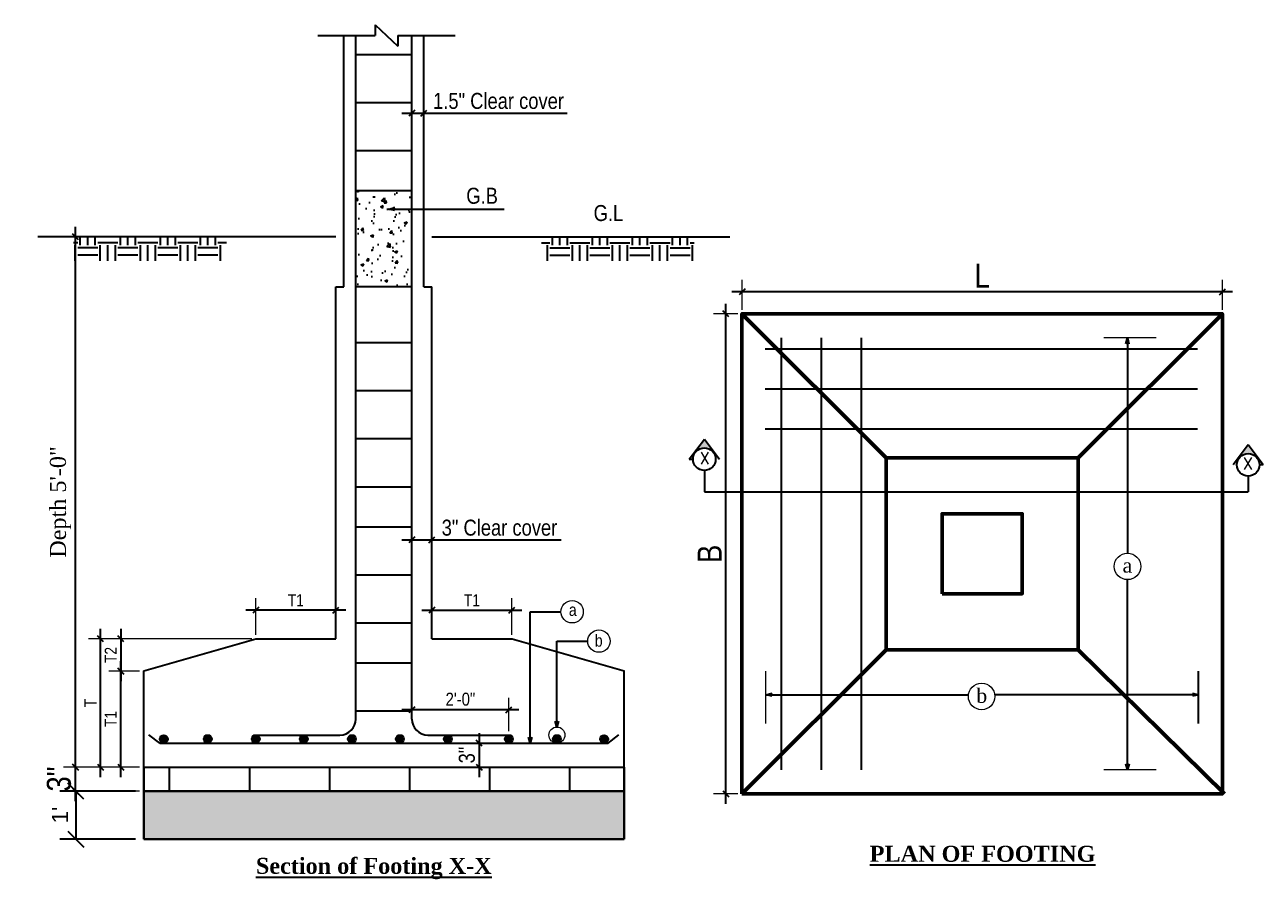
# Model space of a CAD drawing. Header units: inches. Extents: x -4010 to 92088, y -38563 to -1318.
# Drawn here: x 49370.3 to 49524.9, y -22428.6 to -22321.8 of the extents above; entities that cross this region are included whole.
import ezdxf

# ---------------------------------------------------------------- set-up
doc = ezdxf.new("R2010")
doc.units = ezdxf.units.IN
doc.header["$MEASUREMENT"] = 0
doc.header["$PDMODE"] = 99
for name, color, linetype, lineweight in [('Column', 2, 'Continuous', 50), ('DIM', 7, 'Continuous', 15), ('Footing', 250, 'Continuous', 30)]:
    doc.layers.add(name, color=color, linetype=linetype, lineweight=lineweight)
for name, color, linetype in [('con_out1', 2, 'Continuous'), ('Hatch', 3, 'Continuous'), ('Rod', 1, 'Continuous'), ('Tax', 250, 'Continuous'), ('TEX', 7, 'Continuous')]:
    doc.layers.add(name, color=color, linetype=linetype)
doc.styles.add('ARIAL', font='arial.ttf')
doc.styles.add('SECTION', font='romand.shx', dxfattribs={"height": 100})
doc.styles.get("Standard").update_dxf_attribs({"font": 'ARIALN.TTF'})
doc.dimstyles.new('1-2', dxfattribs={"dimtxt": 2, "dimasz": 2, "dimexe": 2, "dimexo": 1, "dimgap": 1, "dimtad": 1, "dimzin": 3, "dimdsep": 46, "dimlunit": 4, "dimtxsty": 'ARIAL', "dimblk": 'OBLIQUE', "dimcen": 2, "dimclrd": 256, "dimclrt": 3, "dimadec": 0, "dimazin": 0, "dimtfac": 0.5, "dimtofl": 0, "dimtmove": 0, "dimatfit": 0, "dimldrblk": 'OBLIQUE', "dimfxl": 1, "dimtolj": 1, "dimtzin": 0, "dimarcsym": 0})
doc.dimstyles.new('_20', dxfattribs={"dimscale": 0.25, "dimtxt": 7, "dimasz": 5, "dimexe": 6, "dimexo": 2, "dimgap": 2, "dimtad": 1, "dimdec": 1, "dimzin": 3, "dimdsep": 46, "dimlunit": 4, "dimtxsty": 'Standard', "dimblk": 'OBLIQUE', "dimcen": 0, "dimdle": 5, "dimclrt": 7, "dimazin": 0, "dimtfac": 0.0375, "dimtdec": 1, "dimtofl": 0, "dimtmove": 0, "dimatfit": 3, "dimldrblk": 'OPEN30', "dimfxl": 6, "dimtvp": 0.8, "dimtolj": 1, "dimtzin": 0, "dimlwe": -1, "dimarcsym": 0})

# ---------------------------------------------------------------- blocks, each defined once
blk = doc.blocks.new('_Oblique')
at = {"color": 0, "linetype": 'ByBlock', "lineweight": -2}
blk.add_line((-0.5, -0.5), (0.5, 0.5), dxfattribs=at)
blk = doc.blocks.new('_Open30')
at = {"color": 0, "linetype": 'ByBlock', "lineweight": -2}
for p, q in [((-1, 0.27), (0, 0)), ((0, 0), (-1, -0.27)), ((0, 0), (-1, 0))]:
    blk.add_line(p, q, dxfattribs=at)
blk = doc.blocks.new('*D808')
at = {"layer": 'Defpoints', "color": 0}
for p in [(49421.12, -22386.19), (49421.12, -22387.26), (49418.62, -22390.57)]:
    blk.add_point(p, dxfattribs=at)
at = {"layer": 'DIM', "color": 0}
for p, q in [((49418.62, -22390.07), (49418.62, -22384.69)), ((49421.12, -22386.76), (49421.12, -22384.69))]:
    blk.add_line(p, q, dxfattribs=at)
at = {"layer": 'DIM', "color": 0, "lineweight": -2}
for p, q in [((49417.37, -22386.19), (49421.12, -22386.19)), ((49421.12, -22386.19), (49437.25, -22386.19))]:
    blk.add_line(p, q, dxfattribs=at)
at = {"layer": 'DIM', "color": 0, "lineweight": -2, "xscale": 0.75, "yscale": 0.75, "zscale": 0.75, "rotation": 180}
blk.add_blockref('_Oblique', (49418.62, -22386.19), dxfattribs=at)
at = {"layer": 'DIM', "color": 0, "lineweight": -2, "xscale": 0.75, "yscale": 0.75, "zscale": 0.75}
blk.add_blockref('_Oblique', (49421.12, -22386.19), dxfattribs=at)
at = {"layer": 'DIM', "color": 7, "insert": (49429.56, -22384.66), "char_height": 3, "attachment_point": 5}
blk.add_mtext('\\A1;{\\H0.6667x;\\C7;3" Clear cover}', dxfattribs=at)
blk = doc.blocks.new('*D794')
at = {"layer": 'Defpoints', "color": 0}
for p in [(49420.12, -22332.87), (49418.62, -22333.94), (49420.12, -22334.25)]:
    blk.add_point(p, dxfattribs=at)
at = {"layer": 'DIM', "color": 0}
for p, q in [((49418.62, -22333.44), (49418.62, -22331.37)), ((49420.12, -22333.75), (49420.12, -22331.37))]:
    blk.add_line(p, q, dxfattribs=at)
at = {"layer": 'DIM', "color": 0, "lineweight": -2}
for p, q in [((49417.37, -22332.87), (49420.12, -22332.87)), ((49420.12, -22332.87), (49438.01, -22332.87))]:
    blk.add_line(p, q, dxfattribs=at)
at = {"layer": 'DIM', "color": 0, "lineweight": -2, "xscale": 0.75, "yscale": 0.75, "zscale": 0.75, "rotation": 180}
blk.add_blockref('_Oblique', (49418.62, -22332.87), dxfattribs=at)
at = {"layer": 'DIM', "color": 0, "lineweight": -2, "xscale": 0.75, "yscale": 0.75, "zscale": 0.75}
blk.add_blockref('_Oblique', (49420.12, -22332.87), dxfattribs=at)
at = {"layer": 'DIM', "color": 7, "insert": (49429.44, -22331.34), "char_height": 3, "attachment_point": 5}
blk.add_mtext('\\A1;{\\H0.6667x;\\C7;1.5" Clear cover}', dxfattribs=at)
blk = doc.blocks.new('*D809')
at = {"layer": 'Defpoints', "color": 0}
for p in [(49376.59, -22348.32), (49402.81, -22348.32), (49385.12, -22414.56)]:
    blk.add_point(p, dxfattribs=at)
at = {"layer": 'DIM', "color": 0, "lineweight": -2}
blk.add_line((49376.59, -22415.81), (49376.59, -22347.07), dxfattribs=at)
at = {"layer": 'DIM', "color": 0}
for p, q in [((49402.31, -22348.32), (49375.09, -22348.32)), ((49384.62, -22414.56), (49375.09, -22414.56))]:
    blk.add_line(p, q, dxfattribs=at)
at = {"layer": 'DIM', "color": 0, "lineweight": -2, "xscale": 0.75, "yscale": 0.75, "zscale": 0.75}
for p, rotation in [((49376.59, -22348.32), 90), ((49376.59, -22414.56), 270)]:
    blk.add_blockref('_Oblique', p, dxfattribs=dict(at, rotation=rotation))
at = {"layer": 'DIM', "color": 7, "insert": (49374.74, -22381.44), "char_height": 3, "attachment_point": 5, "rotation": 90}
blk.add_mtext('\\A1;{\\fTimes New Roman|b0|i0|c0|p18;\\H0.6667x;\\C256;Depth 5\'-0"}', dxfattribs=at)
blk = doc.blocks.new('*D810')
at = {"layer": 'Defpoints', "color": 0}
for p in [(49425.62, -22411.56), (49425.68, -22414.56), (49427.01, -22414.56)]:
    blk.add_point(p, dxfattribs=at)
at = {"layer": 'DIM', "color": 0, "lineweight": -2}
blk.add_line((49427.01, -22410.31), (49427.01, -22415.81), dxfattribs=at)
at = {"layer": 'DIM', "color": 0}
for p, q in [((49426.12, -22411.56), (49428.51, -22411.56)), ((49426.18, -22414.56), (49428.51, -22414.56))]:
    blk.add_line(p, q, dxfattribs=at)
at = {"layer": 'DIM', "color": 0, "lineweight": -2, "xscale": 0.75, "yscale": 0.75, "zscale": 0.75}
for p, rotation in [((49427.01, -22411.56), 90), ((49427.01, -22414.56), 270)]:
    blk.add_blockref('_Oblique', p, dxfattribs=dict(at, rotation=rotation))
at = {"layer": 'DIM', "color": 7, "insert": (49425.49, -22413.06), "char_height": 3, "attachment_point": 5, "rotation": 90}
blk.add_mtext('\\A1;{\\H0.6667x;\\C7;3"}', dxfattribs=at)
blk = doc.blocks.new('*D811')
at = {"layer": 'Defpoints', "color": 0}
for p in [(49399.12, -22394.97), (49399.12, -22398.56), (49409.12, -22398.56)]:
    blk.add_point(p, dxfattribs=at)
at = {"layer": 'DIM', "color": 0}
for p, q in [((49399.12, -22398.06), (49399.12, -22393.47)), ((49409.12, -22398.06), (49409.12, -22393.47))]:
    blk.add_line(p, q, dxfattribs=at)
at = {"layer": 'DIM', "color": 0, "lineweight": -2}
blk.add_line((49410.37, -22394.97), (49397.87, -22394.97), dxfattribs=at)
at = {"layer": 'DIM', "color": 0, "lineweight": -2, "xscale": 0.75, "yscale": 0.75, "zscale": 0.75, "rotation": 180}
blk.add_blockref('_Oblique', (49399.12, -22394.97), dxfattribs=at)
at = {"layer": 'DIM', "color": 0, "lineweight": -2, "xscale": 0.75, "yscale": 0.75, "zscale": 0.75}
blk.add_blockref('_Oblique', (49409.12, -22394.97), dxfattribs=at)
at = {"layer": 'DIM', "color": 7, "insert": (49404.12, -22393.71), "char_height": 3, "attachment_point": 5}
blk.add_mtext('\\A1;{\\H0.5x;\\C7;T1}', dxfattribs=at)
blk = doc.blocks.new('*D812')
at = {"layer": 'Defpoints', "color": 0}
for p in [(49431.12, -22394.97), (49421.12, -22398.56), (49431.12, -22398.56)]:
    blk.add_point(p, dxfattribs=at)
at = {"layer": 'DIM', "color": 0}
for p, q in [((49421.12, -22398.06), (49421.12, -22393.47)), ((49431.12, -22398.06), (49431.12, -22393.47))]:
    blk.add_line(p, q, dxfattribs=at)
at = {"layer": 'DIM', "color": 0, "lineweight": -2}
blk.add_line((49419.87, -22394.97), (49432.37, -22394.97), dxfattribs=at)
at = {"layer": 'DIM', "color": 0, "lineweight": -2, "xscale": 0.75, "yscale": 0.75, "zscale": 0.75, "rotation": 180}
blk.add_blockref('_Oblique', (49421.12, -22394.97), dxfattribs=at)
at = {"layer": 'DIM', "color": 0, "lineweight": -2, "xscale": 0.75, "yscale": 0.75, "zscale": 0.75}
blk.add_blockref('_Oblique', (49431.12, -22394.97), dxfattribs=at)
at = {"layer": 'DIM', "color": 7, "insert": (49426.12, -22393.71), "char_height": 3, "attachment_point": 5}
blk.add_mtext('\\A1;{\\H0.5x;\\C7;T1}', dxfattribs=at)
blk = doc.blocks.new('*D813')
at = {"layer": 'Defpoints', "color": 0}
for p in [(49382.26, -22402.56), (49385.12, -22402.56), (49384.87, -22414.56)]:
    blk.add_point(p, dxfattribs=at)
at = {"layer": 'DIM', "color": 0, "lineweight": -2}
blk.add_line((49382.26, -22415.81), (49382.26, -22401.31), dxfattribs=at)
at = {"layer": 'DIM', "color": 0}
for p, q in [((49384.62, -22402.56), (49380.76, -22402.56)), ((49384.37, -22414.56), (49380.76, -22414.56))]:
    blk.add_line(p, q, dxfattribs=at)
at = {"layer": 'DIM', "color": 0, "lineweight": -2, "xscale": 0.75, "yscale": 0.75, "zscale": 0.75}
for p, rotation in [((49382.26, -22402.56), 90), ((49382.26, -22414.56), 270)]:
    blk.add_blockref('_Oblique', p, dxfattribs=dict(at, rotation=rotation))
at = {"layer": 'DIM', "color": 7, "insert": (49381.01, -22408.56), "char_height": 3, "attachment_point": 5, "rotation": 90}
blk.add_mtext('\\A1;{\\H0.5x;\\C7;T1}', dxfattribs=at)
blk = doc.blocks.new('*D814')
at = {"layer": 'Defpoints', "color": 0}
for p in [(49399.12, -22398.56), (49382.26, -22402.56), (49385.12, -22402.56)]:
    blk.add_point(p, dxfattribs=at)
at = {"layer": 'DIM', "color": 0, "lineweight": -2}
blk.add_line((49382.26, -22397.31), (49382.26, -22403.81), dxfattribs=at)
at = {"layer": 'DIM', "color": 0}
for p, q in [((49398.62, -22398.56), (49380.76, -22398.56)), ((49384.62, -22402.56), (49380.76, -22402.56))]:
    blk.add_line(p, q, dxfattribs=at)
at = {"layer": 'DIM', "color": 0, "lineweight": -2, "xscale": 0.75, "yscale": 0.75, "zscale": 0.75}
for p, rotation in [((49382.26, -22398.56), 90), ((49382.26, -22402.56), 270)]:
    blk.add_blockref('_Oblique', p, dxfattribs=dict(at, rotation=rotation))
at = {"layer": 'DIM', "color": 7, "insert": (49381.01, -22400.56), "char_height": 3, "attachment_point": 5, "rotation": 90}
blk.add_mtext('\\A1;{\\H0.5x;\\C7;T2}', dxfattribs=at)
blk = doc.blocks.new('*D815')
at = {"layer": 'Defpoints', "color": 0}
for p in [(49379.73, -22398.56), (49399.12, -22398.56), (49385.12, -22414.56)]:
    blk.add_point(p, dxfattribs=at)
at = {"layer": 'DIM', "color": 0, "lineweight": -2}
blk.add_line((49379.73, -22415.81), (49379.73, -22397.31), dxfattribs=at)
at = {"layer": 'DIM', "color": 0}
for p, q in [((49398.62, -22398.56), (49378.23, -22398.56)), ((49384.62, -22414.56), (49378.23, -22414.56))]:
    blk.add_line(p, q, dxfattribs=at)
at = {"layer": 'DIM', "color": 0, "lineweight": -2, "xscale": 0.75, "yscale": 0.75, "zscale": 0.75}
for p, rotation in [((49379.73, -22398.56), 90), ((49379.73, -22414.56), 270)]:
    blk.add_blockref('_Oblique', p, dxfattribs=dict(at, rotation=rotation))
at = {"layer": 'DIM', "color": 7, "insert": (49378.48, -22406.56), "char_height": 3, "attachment_point": 5, "rotation": 90}
blk.add_mtext('\\A1;{\\H0.5x;\\C7;T}', dxfattribs=at)
blk = doc.blocks.new('*D816')
at = {"layer": 'Defpoints', "color": 0}
for p in [(49418.62, -22407.42), (49418.62, -22407.57), (49430.74, -22410.56)]:
    blk.add_point(p, dxfattribs=at)
at = {"layer": 'DIM', "color": 0}
for p, q in [((49418.62, -22407.07), (49418.62, -22405.92)), ((49430.74, -22410.06), (49430.74, -22405.92))]:
    blk.add_line(p, q, dxfattribs=at)
at = {"layer": 'DIM', "color": 0, "lineweight": -2}
blk.add_line((49431.99, -22407.42), (49417.37, -22407.42), dxfattribs=at)
at = {"layer": 'DIM', "color": 0, "lineweight": -2, "xscale": 0.75, "yscale": 0.75, "zscale": 0.75, "rotation": 180}
blk.add_blockref('_Oblique', (49418.62, -22407.42), dxfattribs=at)
at = {"layer": 'DIM', "color": 0, "lineweight": -2, "xscale": 0.75, "yscale": 0.75, "zscale": 0.75}
blk.add_blockref('_Oblique', (49430.74, -22407.42), dxfattribs=at)
at = {"layer": 'DIM', "color": 7, "insert": (49424.68, -22406.09), "char_height": 3, "attachment_point": 5}
blk.add_mtext('\\A1;{\\H0.54x;\\C7;2\'-0"}', dxfattribs=at)
blk = doc.blocks.new('*D795')
at = {"layer": 'Defpoints', "color": 0}
for p in [(49376.59, -22414.56), (49384.87, -22414.56), (49385.12, -22417.56)]:
    blk.add_point(p, dxfattribs=at)
at = {"layer": 'DIM', "color": 0, "lineweight": -2}
blk.add_line((49376.59, -22418.81), (49376.59, -22413.31), dxfattribs=at)
at = {"layer": 'DIM', "color": 0}
for p, q in [((49384.37, -22414.56), (49375.09, -22414.56)), ((49384.62, -22417.56), (49375.09, -22417.56))]:
    blk.add_line(p, q, dxfattribs=at)
at = {"layer": 'DIM', "color": 0, "lineweight": -2, "xscale": 0.75, "yscale": 0.75, "zscale": 0.75}
for p, rotation in [((49376.59, -22414.56), 90), ((49376.59, -22417.56), 270)]:
    blk.add_blockref('_Oblique', p, dxfattribs=dict(at, rotation=rotation))
at = {"layer": 'DIM', "color": 7, "insert": (49374.55, -22416.06), "char_height": 3, "attachment_point": 5, "rotation": 90}
blk.add_mtext('\\A1;{\\C7;3"}', dxfattribs=at)
blk = doc.blocks.new('*D817')
at = {"layer": 'Defpoints', "color": 0}
for p in [(49459.85, -22355.17), (49459.85, -22357.92), (49519.85, -22357.92)]:
    blk.add_point(p, dxfattribs=at)
at = {"layer": 'DIM', "color": 0}
for p, q in [((49459.85, -22357.42), (49459.85, -22353.67)), ((49519.85, -22357.42), (49519.85, -22353.67))]:
    blk.add_line(p, q, dxfattribs=at)
at = {"layer": 'DIM', "color": 0, "lineweight": -2}
blk.add_line((49521.1, -22355.17), (49458.6, -22355.17), dxfattribs=at)
at = {"layer": 'DIM', "color": 0, "lineweight": -2, "xscale": 0.75, "yscale": 0.75, "zscale": 0.75, "rotation": 180}
blk.add_blockref('_Oblique', (49459.85, -22355.17), dxfattribs=at)
at = {"layer": 'DIM', "color": 0, "lineweight": -2, "xscale": 0.75, "yscale": 0.75, "zscale": 0.75}
blk.add_blockref('_Oblique', (49519.85, -22355.17), dxfattribs=at)
at = {"layer": 'DIM', "color": 7, "insert": (49489.85, -22353.17), "char_height": 3, "attachment_point": 5}
blk.add_mtext('\\A1;{\\C7;L}', dxfattribs=at)
blk = doc.blocks.new('*D818')
at = {"layer": 'Defpoints', "color": 0}
for p in [(49457.81, -22357.92), (49459.85, -22357.92), (49459.85, -22417.92)]:
    blk.add_point(p, dxfattribs=at)
at = {"layer": 'DIM', "color": 0, "lineweight": -2}
blk.add_line((49457.81, -22419.17), (49457.81, -22356.67), dxfattribs=at)
at = {"layer": 'DIM', "color": 0}
for p, q in [((49459.35, -22357.92), (49456.31, -22357.92)), ((49459.35, -22417.92), (49456.31, -22417.92))]:
    blk.add_line(p, q, dxfattribs=at)
at = {"layer": 'DIM', "color": 0, "lineweight": -2, "xscale": 0.75, "yscale": 0.75, "zscale": 0.75}
for p, rotation in [((49457.81, -22357.92), 90), ((49457.81, -22417.92), 270)]:
    blk.add_blockref('_Oblique', p, dxfattribs=dict(at, rotation=rotation))
at = {"layer": 'DIM', "color": 7, "insert": (49455.81, -22387.92), "char_height": 3, "attachment_point": 5, "rotation": 90}
blk.add_mtext('\\A1;{\\C7;B}', dxfattribs=at)
blk = doc.blocks.new('*D819')
at = {"layer": 'Column', "color": 0, "lineweight": -2}
for p, q in [((49384.12, -22417.56), (49374.66, -22417.56)), ((49384.12, -22423.56), (49374.66, -22423.56))]:
    blk.add_line(p, q, dxfattribs=at)
at = {"layer": 'Column', "lineweight": -2}
blk.add_line((49376.66, -22417.56), (49376.66, -22423.56), dxfattribs=at)
at = {"layer": 'Defpoints', "color": 0}
for p in [(49385.12, -22417.56), (49376.66, -22423.56), (49385.12, -22423.56)]:
    blk.add_point(p, dxfattribs=at)
at = {"layer": 'Column', "lineweight": -2, "xscale": 2, "yscale": 2, "zscale": 2}
for p, rotation in [((49376.66, -22417.56), 90), ((49376.66, -22423.56), 270)]:
    blk.add_blockref('_Oblique', p, dxfattribs=dict(at, rotation=rotation))
at = {"layer": 'Column', "color": 3, "insert": (49374.66, -22420.56), "char_height": 2, "attachment_point": 5, "rotation": 90, "style": 'ARIAL'}
blk.add_mtext("\\A1;1'", dxfattribs=at)

msp = doc.modelspace()

# ---------------------------------------------------------------- hatches: boundary and pattern name
at = {"layer": 'Hatch'}
h = msp.add_hatch(dxfattribs=at)
h.set_pattern_fill('AR-CONC', color=256, scale=0.5, style=0)
h.set_pattern_definition([(50, (49333.355, -22455.3003), (3.5863, -0.31376), [0.375, -4.125]), (355, (49333.355, -22455.3003), (-0.69376, 3.76096), [0.3, -3.3]), (100.4514, (49333.654, -22455.3265), (2.89255, 3.4472), [0.3187, -3.50571]), (46.1842, (49333.355, -22454.3003), (5.3362, -0.8276), [0.5625, -6.1875]), (96.6356, (49333.7997, -22454.3693), (4.67331, 4.87059), [0.47805, -5.25856]), (351.184, (49333.355, -22454.3003), (4.6733, 4.8706), [0.45, -4.95]), (21, (49333.855, -22454.5503), (2.984535, -2.013094), [0.375, -4.125]), (326, (49333.855, -22454.5503), (1.21658, 3.62575), [0.3, -3.3]), (71.4514, (49334.1037, -22454.718), (4.20111, 1.61265), [0.3187, -3.50571]), (37.5, (49333.355, -22455.3003), (0.060799, 1.664469), [0, -3.26, 0, -3.35, 0, -3.3125]), (7.5, (49333.355, -22455.3003), (1.315348, 1.972059), [0, -1.91, 0, -3.185, 0, -1.2625]), (327.5, (49332.24, -22455.3003), (2.669112, -0.112774), [0, -1.25, 0, -3.9, 0, -5.175]), (317.5, (49331.74, -22455.3003), (2.91593, 0.500525), [0, -1.625, 0, -2.59, 0, -3.675])])
h.paths.add_polyline_path([(49411.624, -22354.554), (49418.624, -22354.554), (49418.624, -22342.554), (49411.624, -22342.554)])
h = msp.add_hatch(dxfattribs=at)
h.set_pattern_fill('EARTH', color=256, scale=10, style=0)
h.set_pattern_definition([(180, (49496.893, -22449.0617), (-2.5, 2.5), [2.5, -2.5]), (180, (49496.893, -22448.1242), (-2.5, 2.5), [2.5, -2.5]), (180, (49496.893, -22447.1867), (-2.5, 2.5), [2.5, -2.5]), (90, (49496.5805, -22446.8742), (2.5, 2.5), [2.5, -2.5]), (90, (49495.643, -22446.8742), (2.5, 2.5), [2.5, -2.5]), (90, (49494.7055, -22446.8742), (2.5, 2.5), [2.5, -2.5])])
h.paths.add_polyline_path([(49376.354, -22348.318), (49395.456, -22348.318), (49395.456, -22351.318), (49376.354, -22351.318)])
h = msp.add_hatch(dxfattribs=at)
h.set_pattern_fill('EARTH', color=256, scale=10, style=0)
h.set_pattern_definition([(0, (49333.355, -22449.0617), (2.5, 2.5), [2.5, -2.5]), (0, (49333.355, -22448.1242), (2.5, 2.5), [2.5, -2.5]), (0, (49333.355, -22447.1867), (2.5, 2.5), [2.5, -2.5]), (90, (49333.6675, -22446.8742), (-2.5, 2.5), [2.5, -2.5]), (90, (49334.605, -22446.8742), (-2.5, 2.5), [2.5, -2.5]), (90, (49335.5425, -22446.8742), (-2.5, 2.5), [2.5, -2.5])])
h.paths.add_polyline_path([(49453.894, -22348.318), (49434.792, -22348.318), (49434.792, -22351.318), (49453.894, -22351.318)])
h = msp.add_hatch(dxfattribs=at)
h.set_pattern_fill('BRICK', color=256, scale=20, style=0)
h.set_pattern_definition([(0, (49333.355, -22453.3003), (0, 5), []), (90, (49333.355, -22453.3), (-10, 6e-16), [5, -5]), (90, (49338.355, -22453.3), (-10, 6e-16), [-5, 5])])
h.paths.add_polyline_path([(49445.124, -22417.557), (49445.124, -22414.557), (49385.124, -22414.557), (49385.124, -22417.557)])
h = msp.add_hatch(dxfattribs=at)
h.set_pattern_fill('AR-SAND', color=256, scale=0.5, style=0)
h.set_pattern_definition([(37.5, (49333.355, -22453.3003), (-0.0314967, 0.963412), [0, -0.76, 0, -0.85, 0, -0.8125]), (7.5, (49333.355, -22453.3003), (0.884888, 1.411073), [0, -0.41, 0, -0.685, 0, -0.2625]), (327.5, (49332.74, -22453.3003), (1.557071, 0.0028295), [0, -0.25, 0, -0.9, 0, -1.175]), (317.5, (49332.74, -22453.3003), (1.503063, 0.438838), [0, -0.125, 0, -0.59, 0, -0.675])])
h.paths.add_polyline_path([(49385.124, -22417.557), (49385.124, -22423.557), (49445.124, -22423.557), (49445.124, -22417.557)])
at = {"layer": 'Rod'}
for points in [[(49388.124, -22411.071, 1), (49387.124, -22411.071, 1)], [(49393.624, -22411.057, 1), (49392.624, -22411.057, 1)], [(49399.624, -22411.057, 1), (49398.624, -22411.057, 1)], [(49405.624, -22411.057, 1), (49404.624, -22411.057, 1)], [(49411.624, -22411.057, 1), (49410.624, -22411.057, 1)], [(49417.624, -22411.057, 1), (49416.624, -22411.057, 1)], [(49423.624, -22411.057, 1), (49422.624, -22411.057, 1)], [(49431.236, -22411.057, 1), (49430.236, -22411.057, 1)], [(49437.236, -22411.057, 1), (49436.236, -22411.057, 1)], [(49443.124, -22411.071, 1), (49442.124, -22411.071, 1)]]:
    msp.add_hatch(color=256, dxfattribs=at).paths.add_polyline_path(points)
at = {"layer": 'TEX'}
for points in [[(49453.271, -22376.097), (49453.733, -22376.097, -1), (49456.558, -22376.097), (49457.021, -22376.097), (49455.146, -22373.597)], [(49523.074, -22374.292), (49521.199, -22376.792), (49521.661, -22376.792, -1), (49524.486, -22376.792), (49524.949, -22376.792)]]:
    msp.add_hatch(color=256, dxfattribs=at).paths.add_polyline_path(points)

# ---------------------------------------------------------------- linework, layer by layer
at = {"layer": 'Column'}
for p, q in [((49477.847, -22375.916), (49459.847, -22357.916)), ((49501.847, -22375.916), (49519.847, -22357.916)), ((49477.847, -22399.916), (49459.847, -22417.916)), ((49501.847, -22399.916), (49520.097, -22417.916))]:
    msp.add_line(p, q, dxfattribs=at)
for points in [[(49459.847, -22417.916), (49519.847, -22417.916), (49519.847, -22357.916), (49459.847, -22357.916)], [(49477.847, -22399.916), (49501.847, -22399.916), (49501.847, -22375.916), (49477.847, -22375.916)], [(49484.847, -22392.916), (49494.847, -22392.916), (49494.847, -22382.916), (49484.847, -22382.916)]]:
    msp.add_lwpolyline(points, close=True, dxfattribs=at)
at = {"layer": 'con_out1'}
for p, q in [((49414.054, -22321.814), (49414.054, -22323.158)), ((49414.054, -22321.814), (49416.868, -22324.502)), ((49406.893, -22323.158), (49414.054, -22323.158)), ((49410.124, -22354.557), (49410.124, -22323.158)), ((49416.868, -22323.158), (49424.03, -22323.158)), ((49416.868, -22323.158), (49416.868, -22324.502)), ((49420.124, -22354.557), (49420.124, -22323.158)), ((49418.624, -22342.554), (49411.624, -22342.554)), ((49409.124, -22398.557), (49409.124, -22354.557)), ((49409.124, -22354.557), (49410.124, -22354.557)), ((49418.624, -22354.554), (49411.624, -22354.554)), ((49420.124, -22354.557), (49421.124, -22354.557)), ((49421.124, -22398.557), (49421.124, -22354.557)), ((49385.124, -22402.557), (49399.124, -22398.557)), ((49399.124, -22398.557), (49409.124, -22398.557)), ((49421.124, -22398.557), (49431.124, -22398.557)), ((49431.124, -22398.557), (49445.124, -22402.557)), ((49385.124, -22414.557), (49385.124, -22402.557)), ((49445.124, -22414.557), (49445.124, -22402.557)), ((49385.124, -22414.557), (49445.124, -22414.557))]:
    msp.add_line(p, q, dxfattribs=at)
at = {"layer": 'DIM'}
for p, q in [((49511.597, -22360.916), (49505.047, -22360.916)), ((49436.736, -22398.828), (49440.586, -22398.828)), ((49462.847, -22409.13), (49462.847, -22402.581)), ((49511.597, -22414.916), (49505.047, -22414.916))]:
    msp.add_line(p, q, dxfattribs=at)
for centre, radius in [((49507.997, -22389.487), 1.657), ((49438.632, -22395.153), 1.398), ((49441.984, -22398.828), 1.398), ((49489.782, -22405.736), 1.657), ((49436.736, -22410.557), 1)]:
    msp.add_circle(centre, radius, dxfattribs=at)
at = {"layer": 'Footing'}
for p, q in [((49385.124, -22414.557), (49385.124, -22423.557)), ((49445.124, -22414.557), (49445.124, -22423.557)), ((49385.124, -22417.557), (49445.124, -22417.557)), ((49385.124, -22423.557), (49445.124, -22423.557))]:
    msp.add_line(p, q, dxfattribs=at)
at = {"layer": 'Hatch'}
for p, q in [((49409.124, -22348.318), (49371.922, -22348.318)), ((49421.124, -22348.318), (49458.326, -22348.318))]:
    msp.add_line(p, q, dxfattribs=at)
at = {"layer": 'Rod'}
for p, q in [((49411.624, -22408.557), (49411.624, -22323.158)), ((49418.624, -22408.557), (49418.624, -22323.158)), ((49418.624, -22325.571), (49411.624, -22325.571)), ((49418.624, -22331.571), (49411.624, -22331.571)), ((49418.624, -22337.571), (49411.624, -22337.571)), ((49418.624, -22361.571), (49411.624, -22361.571)), ((49464.731, -22360.916), (49464.731, -22414.916)), ((49469.731, -22360.916), (49469.731, -22414.916)), ((49474.731, -22360.916), (49474.731, -22414.916)), ((49462.732, -22362.289), (49516.732, -22362.289)), ((49418.624, -22367.571), (49411.624, -22367.571)), ((49462.732, -22367.289), (49516.732, -22367.289)), ((49462.732, -22372.289), (49516.732, -22372.289)), ((49418.624, -22373.571), (49411.624, -22373.571)), ((49418.624, -22379.571), (49411.624, -22379.571)), ((49418.624, -22379.571), (49411.624, -22379.571)), ((49418.624, -22384.571), (49411.624, -22384.571)), ((49418.624, -22390.571), (49411.624, -22390.571)), ((49418.624, -22396.571), (49411.624, -22396.571)), ((49418.624, -22401.571), (49411.624, -22401.571)), ((49418.624, -22407.571), (49411.624, -22407.571)), ((49387.124, -22411.557), (49385.777, -22410.524)), ((49399.124, -22410.557), (49409.624, -22410.557)), ((49420.624, -22410.557), (49430.736, -22410.557)), ((49443.124, -22411.557), (49444.471, -22410.524)), ((49387.124, -22411.557), (49443.124, -22411.557))]:
    msp.add_line(p, q, dxfattribs=at)
for centre in [(49387.624, -22411.071), (49393.124, -22411.057), (49399.124, -22411.057), (49405.124, -22411.057), (49411.124, -22411.057), (49417.124, -22411.057), (49423.124, -22411.057), (49430.736, -22411.057), (49436.736, -22411.057), (49442.624, -22411.071)]:
    msp.add_circle(centre, 0.5, dxfattribs=at)
for centre, start, end in [((49409.624, -22408.557), 270, 0), ((49420.624, -22408.557), 180, 270)]:
    msp.add_arc(centre, 2, start, end, dxfattribs=at)
at = {"layer": 'Tax'}
for p, q in [((49516.847, -22409.13), (49516.847, -22402.581)), ((49462.847, -22405.516), (49488.14, -22405.516)), ((49516.847, -22405.516), (49491.424, -22405.516))]:
    msp.add_line(p, q, dxfattribs=at)
at = {"layer": 'TEX'}
for p, q in [((49453.271, -22376.097), (49455.146, -22373.597)), ((49455.146, -22373.597), (49457.021, -22376.097)), ((49523.074, -22374.292), (49521.199, -22376.792)), ((49524.949, -22376.792), (49523.074, -22374.292)), ((49453.271, -22376.097), (49453.733, -22376.097)), ((49524.949, -22376.792), (49524.486, -22376.792)), ((49455.146, -22377.51), (49455.146, -22380.158)), ((49523.074, -22378.205), (49523.074, -22380.158)), ((49455.146, -22380.158), (49523.074, -22380.158))]:
    msp.add_line(p, q, dxfattribs=at)
for centre in [(49455.146, -22376.097), (49523.074, -22376.792)]:
    msp.add_circle(centre, 1.413, dxfattribs=at)

# ---------------------------------------------------------------- texts
at = {"layer": 'DIM'}
for s, p in [('a', (49438.229, -22395.676)), ('b', (49441.471, -22399.518))]:
    msp.add_text(s, height=1.519, dxfattribs=at).set_placement(p)
for s, insert, char_height, attachment_point in [('G.B', (49425.415, -22342.18), 2, 1), ('G.L', (49441.317, -22344.34), 2, 1), ('\\A1;{\\fTimes New Roman|b0|i0|c0|p18;a}', (49507.983, -22389.375), 1.8, 5), ('{\\fTimes New Roman|b0|i0|c0|p18;b}', (49489.793, -22405.65), 1.8, 5)]:
    msp.add_mtext(s, dxfattribs=dict(at, insert=insert, char_height=char_height, attachment_point=attachment_point))
at = {"layer": 'TEX', "char_height": 1.5, "style": 'SECTION'}
for insert, attachment_point in [((49454.547, -22375.198), 1), ((49523.673, -22375.893), 3)]:
    msp.add_mtext('X', dxfattribs=dict(at, insert=insert, attachment_point=attachment_point))
at = {"layer": 'TEX', "char_height": 2, "width": 81.96997, "attachment_point": 1}
for s, insert in [('\\pt18;{\\fTimes New Roman|b1|i0|c0|p18;\\LPLAN OF FOOTING}', (49475.8, -22424.394)), ('{\\fTimes New Roman|b1|i0|c0|p18;\\LSection of Footing X-X}', (49399.136, -22425.903))]:
    msp.add_mtext(s, dxfattribs=dict(at, insert=insert))

# ---------------------------------------------------------------- dimensions: what is measured, and where the dimension line sits
at = {"layer": 'Column'}
dim = msp.add_linear_dim(base=(49376.661, -22423.557), p1=(49385.124, -22417.557), p2=(49385.124, -22423.557), angle=90, text="1'", dimstyle='1-2', dxfattribs=at)
dim.commit()
dim.dimension.update_dxf_attribs({"geometry": '*D819', "text_midpoint": (49374.657, -22420.557)})
at = {"layer": 'DIM'}
for base, p1, p2, text, picture, middle in [((49420.124, -22332.87), (49418.624, -22333.944), (49420.124, -22334.247), '{\\H0.6667x;\\C7;1.5" Clear cover}', '*D794', (49429.442, -22331.335)), ((49459.847, -22355.174), (49519.847, -22357.916), (49459.847, -22357.916), '{\\C7;L}', '*D817', (49489.847, -22353.174)), ((49421.124, -22386.19), (49418.624, -22390.571), (49421.124, -22387.264), '{\\H0.6667x;\\C7;3" Clear cover}', '*D808', (49429.563, -22384.655)), ((49431.124, -22394.966), (49421.124, -22398.557), (49431.124, -22398.557), '{\\H0.5x;\\C7;T1}', '*D812', (49426.124, -22393.713)), ((49418.624, -22407.419), (49430.736, -22410.557), (49418.624, -22407.571), '{\\H0.54x;\\C7;2\'-0"}', '*D816', (49424.68, -22406.092))]:
    dim = msp.add_linear_dim(base=base, p1=p1, p2=p2, text=text, dimstyle='_20', override={"dimtxt": 12, "dimasz": 3}, dxfattribs=at)
    dim.commit()
    dim.dimension.update_dxf_attribs({"geometry": picture, "text_midpoint": middle})
for base, p1, p2, text, picture, middle in [((49376.586, -22348.318), (49385.124, -22414.557), (49402.807, -22348.318), '{\\fTimes New Roman|b0|i0|c0|p18;\\H0.6667x;\\C256;Depth 5\'-0"}', '*D809', (49376.586, -22381.437)), ((49376.586, -22414.557), (49385.124, -22417.557), (49384.874, -22414.557), '{\\C7;<>}', '*D795', (49376.586, -22416.057))]:
    dim = msp.add_linear_dim(base=base, p1=p1, p2=p2, angle=90, text=text, dimstyle='_20', override={"dimtxt": 12, "dimasz": 3}, dxfattribs=at)
    dim.commit()
    dim.dimension.update_dxf_attribs({"geometry": picture, "text_midpoint": middle, "dimtype": 160})
for base, p1, p2, text, picture, middle in [((49457.813, -22357.916), (49459.847, -22417.916), (49459.847, -22357.916), '{\\C7;B}', '*D818', (49455.813, -22387.916)), ((49379.73, -22398.557), (49385.124, -22414.557), (49399.124, -22398.557), '{\\H0.5x;\\C7;T}', '*D815', (49378.48, -22406.557)), ((49382.265, -22402.557), (49399.124, -22398.557), (49385.124, -22402.557), '{\\H0.5x;\\C7;T2}', '*D814', (49381.011, -22400.557)), ((49382.265, -22402.557), (49384.874, -22414.557), (49385.124, -22402.557), '{\\H0.5x;\\C7;T1}', '*D813', (49381.011, -22408.557)), ((49427.007, -22414.557), (49425.623, -22411.557), (49425.679, -22414.557), '{\\H0.6667x;\\C7;<>}', '*D810', (49425.486, -22413.057))]:
    dim = msp.add_linear_dim(base=base, p1=p1, p2=p2, angle=90, text=text, dimstyle='_20', override={"dimtxt": 12, "dimasz": 3}, dxfattribs=at)
    dim.commit()
    dim.dimension.update_dxf_attribs({"geometry": picture, "text_midpoint": middle})
dim = msp.add_linear_dim(base=(49399.124, -22394.966), p1=(49409.124, -22398.557), p2=(49399.124, -22398.557), text='{\\H0.5x;\\C7;T1}', dimstyle='_20', override={"dimtxt": 12, "dimasz": 3}, dxfattribs=at)
dim.commit()
dim.dimension.update_dxf_attribs({"geometry": '*D811', "text_midpoint": (49404.124, -22394.966), "dimtype": 160})

# ---------------------------------------------------------------- leaders
at = {"layer": 'DIM', "annotation_type": 0, "has_hookline": 1, "hookline_direction": 0, "text_width": 4.575}
msp.add_leader([(49415.728, -22344.84), (49425.055, -22344.84)], dimstyle='_20', override={"dimtxt": 12, "dimasz": 3}, dxfattribs=at)
at = {"layer": 'DIM'}
for points in [[(49507.981, -22360.916), (49507.977, -22387.83)], [(49507.982, -22414.916), (49507.982, -22391.143)], [(49433.384, -22411.557), (49433.384, -22395.153), (49437.234, -22395.153)], [(49436.736, -22409.556), (49436.736, -22398.828), (49440.586, -22398.828)], [(49462.847, -22405.516), (49488.14, -22405.516)], [(49516.847, -22405.516), (49491.424, -22405.516)]]:
    msp.add_leader(points, dimstyle='_20', override={"dimtxt": 12, "dimasz": 3}, dxfattribs=at)

doc.saveas('drawing.dxf')
